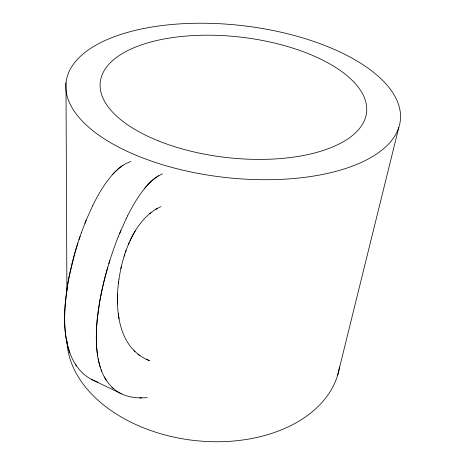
<?xml version="1.0" encoding="UTF-8"?>
<svg xmlns="http://www.w3.org/2000/svg" width="465" height="465" viewBox="0 0 465 465"><rect width="100%" height="100%" fill="white"/><g stroke="black" fill="none" stroke-linecap="round" stroke-linejoin="round"><path stroke-width="0.7" d="M118.976 279.25C114.553 308.167 117.848 348.459 149.474 360.613A392.634 130.967 -73.9 0 1 146.103 359.218M117.604 293.95L117.494 298.036A122.621 45.262 -68.5 0 0 117.558 304.029M118.43 283.499L118.685 281.372M118.976 279.256C121.103 264.742 125.102 250.403 131.711 237.266A41.798 16.595 -67.6 0 1 135.42 230.623C141.569 220.561 150.044 211.482 160.96 206.623M100.893 295.269C104.887 275.344 110.722 255.791 118.203 236.894M120.877 268.654L121.348 266.55M81.27 232.948L77.882 242.957A139.198 56.044 -67.8 0 0 74.778 253.245L68.971 277.5A140.552 56.498 -67.8 0 0 67.175 287.777L65.228 304.313A139.68 56.16 -67.8 0 0 64.716 313.77C63.624 338.875 69.436 371.024 95.773 381.352M337.671 375.098L398.796 127.486A168.22 76.394 6.5 0 0 171.044 24.575A168.22 76.394 6.5 0 0 129.636 152.462A168.22 76.394 6.5 0 0 398.796 127.486M108.816 263.789L109.891 260.307M77.876 242.968L74.784 253.233A141.43 56.823 -67.8 0 0 72.034 263.632M124.132 256.221L124.771 254.21M78.974 239.597L80.108 236.255M125.44 252.216L126.131 250.24M81.265 232.953L86.188 220.148L92.82 205.385M118.203 236.894L126.172 218.707M84.921 223.276L86.188 220.137M119.493 233.709L120.795 230.582M128.375 244.491L129.171 242.637M126.166 218.719L127.55 215.9M92.814 205.402C98.295 194.347 104.549 183.524 112.803 174.282A60.555 26.389 -68.1 0 1 121.464 166.336L125.742 163.628L130.892 161.448M127.544 215.911C132.699 205.681 138.494 195.672 145.923 186.907A61.502 24.599 -68.1 0 1 154.328 178.694L158.437 175.857L162.471 173.852M149.625 213.755L150.834 212.772M122.894 165.342L121.464 166.342A60.613 26.412 -68.1 0 0 112.803 174.282M158.437 175.857L155.705 177.653A61.63 24.651 -68.1 0 0 144.51 188.598M155.804 209.326L157.077 208.582M147.306 397.598C138.024 398.459 128.276 397.534 119.941 393.088L91.436 379.37M139.814 397.871L141.651 397.883M96.325 381.579L98.022 382.189M121.423 393.832C97.853 381.986 95.348 351.61 96.563 328.296A141.587 52.208 -67.8 0 1 97.313 318.804L99.615 302.157A142.47 52.522 -67.9 0 1 101.603 291.793A145.679 53.556 -67.9 0 1 104.887 277.785A143.249 52.783 -67.9 0 1 107.775 267.27M139.779 355.586L137.797 354.115M111.844 387.159L113.094 388.322M134.06 350.773L134.966 351.662M75.411 364.397L76.504 366.036M106.235 380.254L104.311 376.976M101.05 369.524L101.789 371.5M97.714 356.12L97.348 353.638A146.795 53.917 -67.9 0 1 100.864 295.287M65.984 82.811L66.902 291.113M72.011 263.638A144.638 57.933 -67.9 0 0 65.885 336.55L67.274 344.03A159.698 63.443 -68.2 0 0 69.895 353.045M135.42 230.623A41.426 16.455 -67.6 0 0 132.606 235.552A43.425 17.211 -67.6 0 0 129.997 240.812M119.087 318.891A146.888 53.376 -69 0 1 118.284 313.526M100.359 367.478A161.861 58.962 -68.2 0 1 98.132 358.532M339.543 366.902A137.245 93.023 7 0 1 197.811 440.843A137.245 93.023 7 0 1 66.983 340.915M158.181 140.802A134.019 60.613 6.5 0 0 366.362 114.006A134.019 60.613 6.5 0 0 175.7 37.165A134.019 60.613 6.5 0 0 158.181 140.802"/></g></svg>
